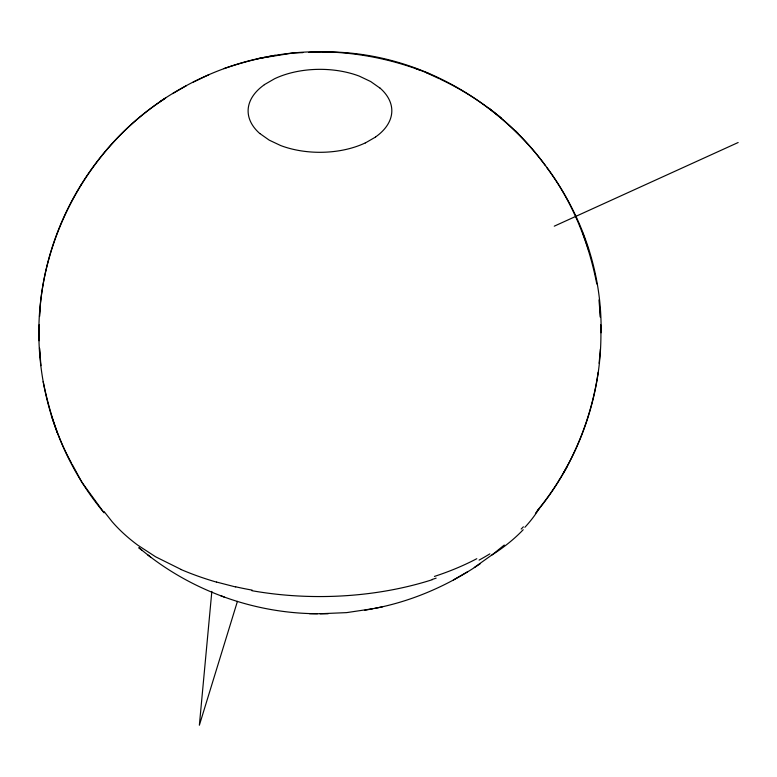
<?xml version="1.0" encoding="UTF-8"?>
<svg xmlns="http://www.w3.org/2000/svg" width="777" height="777" viewBox="0 0 777 777"><rect width="100%" height="100%" fill="white"/><g stroke="black" fill="none" stroke-linecap="round" stroke-linejoin="round"><path stroke-width="1.17" d="M39.19 324.805L39.19 340.734M39.831 309.333L39.53 316.472C43.774 229.147 92.123 145.357 165.627 98.057C87.548 148.533 38.51 239.87 38.85 332.77C38.84 397.979 62.228 462.801 104.099 512.801L81.935 482.323L72.222 464.413M600.738 324.805C603.292 392.89 579.127 461.179 535.44 513.315M599.116 363.306L600.398 349.077M211.839 591.394L199.368 725.223L237.432 601.349M598.173 372.29C590.753 422.678 569.9 471.338 537.296 510.606M80.526 185.684L80.789 185.198M559.149 480.351L559.401 479.865M563.335 473.28L567.365 466.122M521.182 529.05L523.377 526.806M504.263 545.046L493.288 553.952L474.3 567.492M264.345 84.664L274.602 78.739A71.484 41.268 0 0 1 359.295 76.127L370.707 81.556L380.06 88.16M375.582 137.034L365.326 142.958M172.679 93.599L186.47 85.635M467.249 571.95L453.457 579.914M159.596 101.894C191.385 80.254 227.37 64.423 265.21 57.177M480.332 563.655C448.543 585.295 412.558 601.126 374.718 608.372M193.182 82.148L208.926 74.699M554.263 226.175L738.15 142.521M432.245 579.419L436.14 578.146M223.834 68.638C254.681 58.139 286.995 51.36 319.677 51.806M267.269 56.799L275.213 55.245M320.25 613.733L346.581 612.626L372.659 608.741M364.714 610.304L382.42 606.856M257.508 58.683L293.347 52.923L302.913 52.622M308.896 52.438C464.423 42.113 603.865 177.156 601.077 332.77M322.416 51.826C359.159 52.389 395.678 60.004 429.691 73.961M147.562 554.72C195.668 592.346 256.429 613.509 317.511 613.723M311.8 51.777L330.468 51.855M309.46 613.694L328.127 613.772M235.654 586.975L216.569 582.051M415.54 68.405L419.23 69.862M220.697 595.677L224.388 597.134M181.216 569.512L155.682 556.837L137.869 545.231A240.074 138.461 0.1 0 1 112.092 521.658L104.157 511.596M425.981 72.494L439.335 78.759M440.365 79.244C481.769 98.708 518.599 128.545 545.425 165.695M259.868 133.537L269.221 140.142L280.662 145.542A71.484 41.268 0 0 0 365.268 142.919M501.126 117.822L489.238 108.343M141.909 550.194L138.801 547.727L150.689 557.206M515.336 130.653L518.142 133.508M546.823 167.638C572.406 201.758 588.655 242.22 596.775 283.955M71.659 463.354C57.42 438.034 49.029 409.916 43.153 381.594M51.369 415.724L57.245 432.779M582.682 232.77L585.314 240.423M586.013 242.395L588.558 249.815M598.98 299.903L600.398 317.259L600.029 308.547M40.948 365.646L39.53 348.29L39.899 356.993M380.108 88.141A71.484 41.268 0 0 1 375.514 137.005M259.819 133.557A71.484 41.268 0 0 1 264.413 84.693M489.869 553.855A248.203 146.066 1 0 1 479.088 560.1M523.203 529.71A228.253 133.032 0.5 0 1 491.958 554.963M538.82 509.149A232.43 135.256 0.9 0 1 524.883 527.292M216.511 582.119A240.53 138.782 0 0 1 181.148 569.57M252.146 590.112A221.183 127.321 0.1 0 1 235.761 586.81M432.459 579.642A232.673 135.111 -0.1 0 1 251.845 590.685M476.796 558.702A228.244 128.933 -0.7 0 1 434.411 576.427"/></g></svg>
